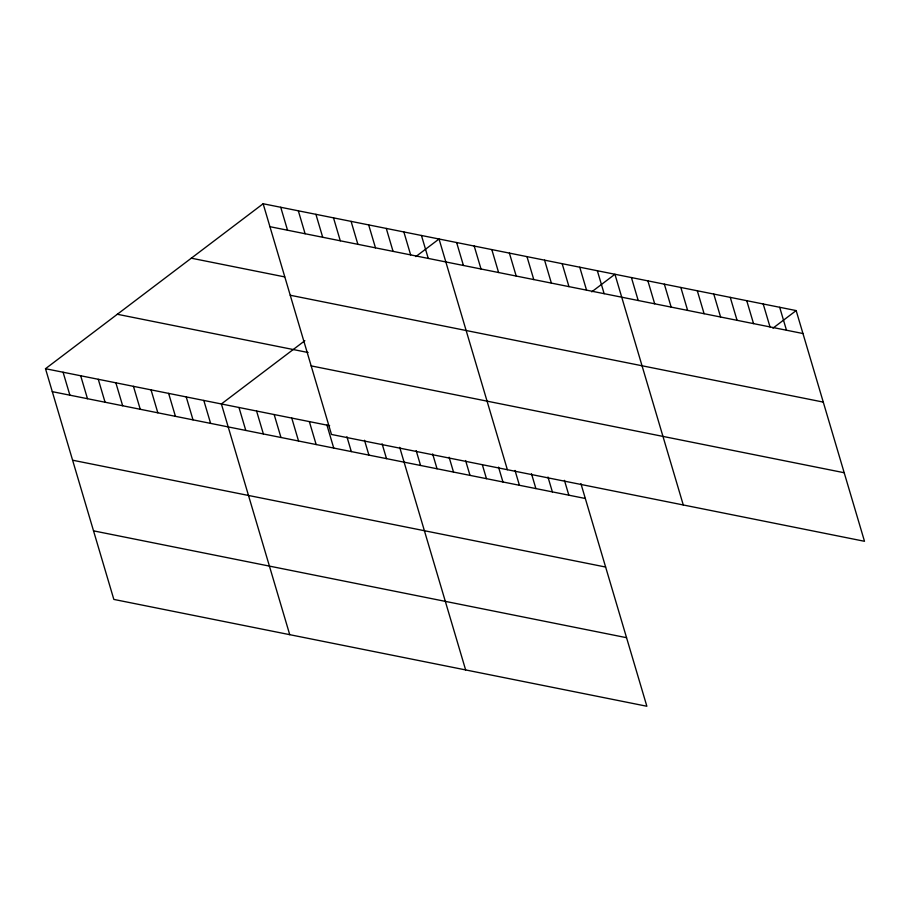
<?xml version="1.0" encoding="UTF-8"?>
<svg xmlns="http://www.w3.org/2000/svg" width="910" height="910" viewBox="0 0 910 910"><rect width="100%" height="100%" fill="white"/><g stroke="black" fill="none" stroke-linecap="round" stroke-linejoin="round"><path stroke-width="1.36" d="M580.921 483.642L646.862 706.251L113.841 599.417L45.5 368.709L263.138 203.749L796.159 310.583L864.5 541.291L331.479 434.457L263.138 203.749M304.85 340.715L221.392 403.96L289.733 634.668M415.836 256.597L439.041 239L507.37 469.708M591.728 291.848L614.933 274.263L683.273 504.97M772.954 328.169L796.159 310.583M269.94 226.692L802.961 333.526M191.316 258.19L284.682 276.902M290.244 295.25L823.266 402.095M117.322 314.268L308.103 352.511M311.174 365.888L844.196 472.734M45.5 368.709L329.636 425.664M52.291 391.653L585.312 498.487M72.607 460.21L605.628 567.044M93.525 530.848L626.546 637.694M779.688 307.284L786.479 330.228M763.206 303.986L770.008 326.929M746.735 300.675L753.537 323.619M730.264 297.377L737.054 320.32M713.781 294.078L720.583 317.021M697.31 290.779L704.101 313.711M680.839 287.469L687.63 310.412M664.357 284.17L671.159 307.114M647.886 280.871L654.677 303.803M631.415 277.561L638.206 300.505M597.347 270.736L604.138 293.68M579.75 267.21L586.552 290.154M562.164 263.684L568.966 286.627M544.578 260.158L551.369 283.101M526.981 256.631L533.783 279.575M509.395 253.105L516.197 276.048M564.439 480.343L568.841 495.188M491.81 249.579L498.6 272.522M547.968 477.033L552.37 491.878M474.212 246.053L481.015 268.996M531.497 473.735L535.888 488.579M456.627 242.526L463.417 265.47M515.014 470.436L519.417 485.28M498.543 467.126L502.946 481.97M421.444 235.474L428.246 258.417M482.471 465.181L486.463 478.671M403.858 231.959L410.649 254.891M465.59 460.528L469.992 475.373M386.272 228.433L393.063 251.365M449.119 457.218L453.51 472.074M368.675 224.906L375.477 247.838M432.648 453.919L437.039 468.764M351.089 221.38L357.88 244.324M416.166 450.621L420.568 465.465M333.504 217.854L340.295 240.797M399.695 447.322L465.636 669.931M315.906 214.328L322.709 237.271M382.098 443.796L386.5 458.64M298.321 210.801L305.112 233.745M364.512 440.269L368.914 455.114M280.735 207.275L287.526 230.219M346.926 436.743L351.317 451.587M326.94 425.118L333.731 448.061M309.343 421.592L316.145 444.535M291.757 418.065L298.548 441.009M274.16 414.539L280.962 437.483M256.575 411.013L263.377 433.956M238.989 407.487L245.78 430.43M203.806 400.434L210.608 423.377M186.22 396.908L193.011 419.851M168.623 393.382L175.425 416.325M151.037 389.855L157.828 412.799M133.451 386.329L140.242 409.272M115.854 382.814L122.657 405.746M98.269 379.288L105.059 402.22M80.683 375.762L87.474 398.694M63.086 372.236L69.888 395.179"/></g></svg>
